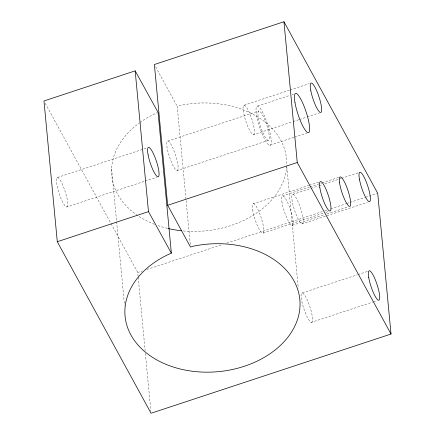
<?xml version="1.0" encoding="UTF-8"?>
<svg xmlns="http://www.w3.org/2000/svg" width="435" height="435" viewBox="0 0 435 435"><rect width="100%" height="100%" fill="white"/><g stroke="black" fill="none" stroke-linecap="round" stroke-linejoin="round"><path stroke-width="0.33" stroke-dasharray="2.17 1.63" d="M190.258 244.378L177.208 106.314L179.47 105.564A87.778 63.989 -5.4 0 1 286.719 164.914M244.073 105.188L289.509 90.192M290.15 89.98L309.35 83.645M257.558 106.048L289.558 95.482M292.113 94.64L293.397 94.216M57.371 177.496L146.687 148.014M167.758 141.054L258.945 110.952M253.442 134.676A15.491 3.17 71.7 0 0 249.25 112.399A15.491 3.17 71.7 0 0 243.584 112.725A15.491 3.17 71.7 0 0 253.442 134.676L292.478 121.789M293.119 121.577L298.878 119.674M299.519 119.467L306.555 117.14M307.197 116.928L319.355 112.915M66.74 206.978A15.491 3.17 71.7 0 0 62.548 184.701A15.491 3.17 71.7 0 0 56.876 185.027A15.491 3.17 71.7 0 0 66.74 206.978L144.534 181.297M145.176 181.085L156.752 177.268M177.127 170.542A15.491 3.17 71.7 0 0 172.934 148.264A15.491 3.17 71.7 0 0 167.263 148.591A15.491 3.17 71.7 0 0 177.127 170.542L268.313 140.44A15.491 3.17 71.7 0 0 264.121 118.162A15.491 3.17 71.7 0 0 258.455 118.489A15.491 3.17 71.7 0 0 268.313 140.44M269.7 145.35A20.652 4.23 71.7 0 0 264.578 116.319A20.652 4.23 71.7 0 0 256.606 115.427A20.652 4.23 71.7 0 0 269.7 145.35L294.017 137.319M294.658 137.112L306.816 133.094M253.012 203.868L308.681 185.489M309.323 185.277L318.92 182.107M282.467 195.946L309.345 187.072M309.986 186.86L321.503 183.059M322.145 182.847L338.783 177.355M292.831 194.385L318.431 185.935M319.067 185.723L322.27 184.668M324.831 183.82L338.267 179.389M338.908 179.176L340.828 178.54M341.464 178.328L358.103 172.836M138.123 276.529L137.743 272.489L142.261 271M146.774 269.51L222.247 244.595M226.766 243.105L322.237 211.589M324.82 210.736L326.75 210.1M330.622 208.822L346.108 203.71M346.749 203.498L349.332 202.645M349.974 202.433L364.813 197.533M365.46 197.321L377.069 193.488M263.137 233.062L323.292 213.204M325.848 212.362L328.409 211.513M292.32 225.308L324.314 214.749M326.875 213.9L348.631 206.717M302.2 223.867A15.491 3.17 71.7 0 0 298.008 201.595A15.491 3.17 71.7 0 0 292.342 201.916A15.491 3.17 71.7 0 0 302.2 223.867L367.472 202.324M302.374 292.934L357.407 274.768M358.043 274.556L367.646 271.391M311.286 322.378A15.491 3.17 71.7 0 0 307.697 300.976A15.491 3.17 71.7 0 0 301.504 299.617A15.491 3.17 71.7 0 0 311.286 322.378L372.719 302.102M373.36 301.89L377.199 300.623M155.654 66.881L177.208 106.314M45.283 103.345L110.724 223.057M111.045 223.655L137.743 272.489M286.823 166.926L298.279 288.149M138.189 277.204L145.127 350.615M145.382 353.307L150.858 411.227M111.61 168.78L124.53 305.5M286.692 165.577A87.778 63.989 -5.4 0 1 182.662 230.882M167.442 228.353A87.778 63.989 -5.4 0 1 157.013 225.254M154.528 224.324A87.778 63.989 -5.4 0 1 138.265 215.961M137.716 215.597A87.778 63.989 -5.4 0 1 139.428 122.904M139.95 122.529A87.778 63.989 -5.4 0 1 157.426 112.638M252.621 209.605A15.491 3.17 71.7 0 0 262.278 233.1A15.491 3.17 71.7 0 0 259.32 212.688A15.491 3.17 71.7 0 0 252.621 209.605M281.864 201.187A15.491 3.17 71.7 0 0 291.401 225.156A15.491 3.17 71.7 0 0 288.916 205.537A15.491 3.17 71.7 0 0 281.864 201.187"/><path stroke-width="0.65" d="M135.171 70.861L43.978 100.963L57.284 241.724L151.048 413.25L391.021 334.036L377.716 193.276L283.952 21.75L154.365 64.527L167.671 205.282L190.514 247.069L192.776 246.324A87.778 63.989 -5.4 0 1 298.133 317.512A87.778 63.989 -5.4 0 1 159.716 361.463A87.778 63.989 -5.4 0 1 171.357 253.126L158.052 112.366L135.171 70.861L148.476 211.622L171.357 253.126M57.284 241.724L148.476 211.622M167.671 205.282L297.257 162.511L283.952 21.75M297.257 162.511L391.021 334.036M181.335 230.746A87.778 63.989 -5.4 0 1 168.117 228.511M148.112 154.914A15.491 3.197 71.6 0 0 158.035 176.838A15.491 3.197 71.6 0 0 153.827 154.572A15.491 3.197 71.6 0 0 148.112 154.914M359.533 179.737A15.491 3.17 71.7 0 0 369.391 201.688A15.491 3.17 71.7 0 0 365.199 179.41A15.491 3.17 71.7 0 0 359.533 179.737M368.701 277.438A15.491 3.17 71.7 0 0 378.477 300.199A15.491 3.17 71.7 0 0 374.888 278.797A15.491 3.17 71.7 0 0 368.701 277.438M310.775 90.545A15.491 3.17 71.7 0 0 320.633 112.496A15.491 3.17 71.7 0 0 316.441 90.219A15.491 3.17 71.7 0 0 310.775 90.545M319.812 187.425A15.491 3.17 71.7 0 0 329.469 210.921A15.491 3.17 71.7 0 0 326.511 190.508A15.491 3.17 71.7 0 0 319.812 187.425M339.458 182.178A15.491 3.17 71.7 0 0 348.995 206.141A15.491 3.17 71.7 0 0 346.51 186.523A15.491 3.17 71.7 0 0 339.458 182.178M295.006 102.752A20.652 4.23 71.7 0 0 308.094 132.675A20.652 4.23 71.7 0 0 302.978 103.644A20.652 4.23 71.7 0 0 295.006 102.752"/></g></svg>
